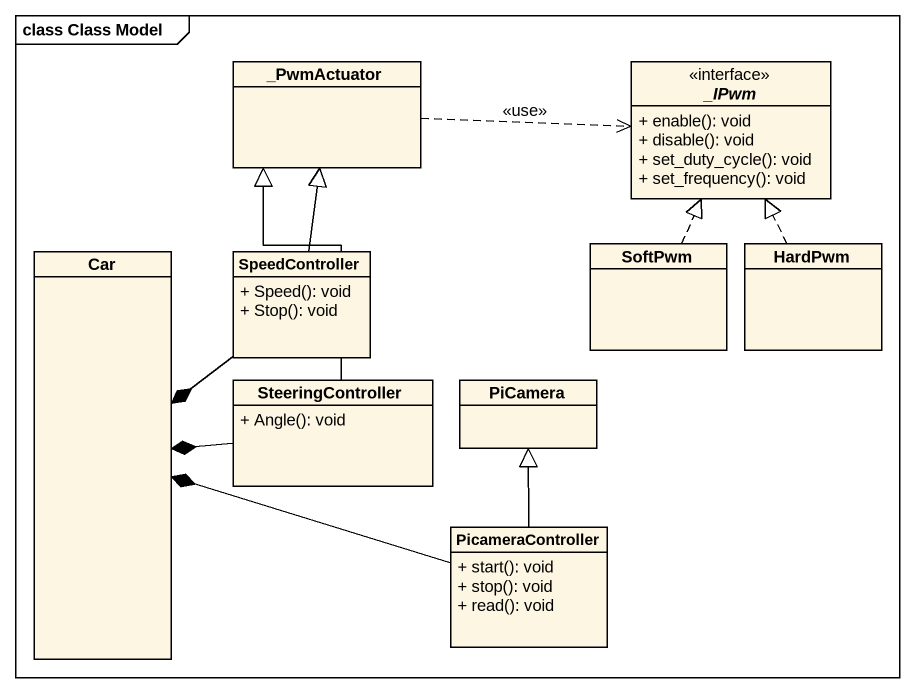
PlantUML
@startuml
mainframe class Class Model
hide circle
hide empty members
skinparam classAttributeIconSize 0
class "_PwmActuator" as PwmActuator
interface "_IPwm" as IPwm <<interface>> {
  + enable(): void
  + disable(): void
  + set_duty_cycle(): void
  + set_frequency(): void
}
class Car
class SpeedController {
  + Speed(): void
  + Stop(): void
}
class SoftPwm
class HardPwm
class SteeringController {
  + Angle(): void
}
class PiCamera
class PicameraController {
  + start(): void
  + stop(): void
  + read(): void
}
PwmActuator .right.> IPwm : <<use>>
SpeedController -up-|> PwmActuator
SpeedController --* Car
SoftPwm .up.|> IPwm
HardPwm .up.|> IPwm
SteeringController -up-|> PwmActuator
SteeringController -left-* Car
PicameraController -left-* Car
PicameraController -up-|> PiCamera
@enduml
